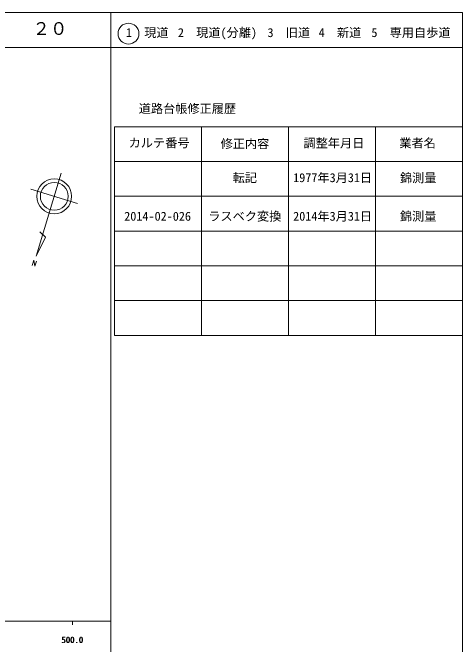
# Model space of a CAD drawing. Units: millimetres, scale not verified. Extents: x 61214 to 701214, y 6682 to 366682.
# Drawn here: x 571964 to 701214, y 185039 to 366682 of the extents above; entities that cross this region are included whole.
import ezdxf
from ezdxf.enums import TextEntityAlignment as Align

# ---------------------------------------------------------------- set-up
doc = ezdxf.new("R2010")
doc.units = ezdxf.units.MM
doc.header["$LTSCALE"] = 1000
doc.layers.add('S-SUV', color=7, linetype='Continuous', lineweight=13)
doc.styles.add('ＭＳ ゴシック', font='')
doc.styles.get('ＭＳ ゴシック').set_extended_font_data('MS Gothic')

msp = doc.modelspace()

# ---------------------------------------------------------------- linework, layer by layer
at = {"layer": 'S-SUV'}
for p, q in [((701214, 366682), (61214, 366682)), ((600214, 366682), (600214, 356682)), ((701214, 6682), (701214, 366682)), ((61214, 356682), (701214, 356682)), ((600214, 6682), (600214, 356682)), ((601214, 333878), (601214, 273878)), ((601214, 333878), (701214, 333878)), ((626214, 333878), (626214, 273878)), ((651214, 333878), (651214, 273878)), ((676214, 333878), (676214, 273878)), ((601214, 323878), (701214, 323878)), ((578735, 296629), (585947, 320566)), ((577225, 315883), (590630, 311844)), ((601214, 313878), (701214, 313878)), ((581423, 302085), (579797, 303620)), ((601214, 303878), (701214, 303878)), ((578735, 296629), (581423, 302085)), ((578012, 295492), (577573, 294006)), ((578332, 293779), (578012, 295492)), ((578777, 295257), (578332, 293779)), ((601214, 293878), (701214, 293878)), ((601214, 283878), (701214, 283878)), ((601214, 273878), (701214, 273878)), ((61214, 191682), (600214, 191682)), ((589214, 191682), (589214, 190682))]:
    msp.add_line(p, q, dxfattribs=at)
for centre, radius in [((605245, 360640), 3000), ((583927, 313864), 5000), ((583927, 313864), 4000)]:
    msp.add_circle(centre, radius, dxfattribs=at)

# ---------------------------------------------------------------- texts
at = {"layer": 'S-SUV', "style": 'ＭＳ ゴシック'}
for s, height, p in [('２０', 3666, (577711, 359182)), ('1\u3000現道', 2566, (604537, 358890)), ('2\u3000現道(分離)', 2566, (619458, 358890)), ('3\u3000旧道', 2566, (645210, 358890)), ('4\u3000新道', 2566, (659913, 358890)), ('5\u3000専用自歩道', 2566, (675067, 358890)), ('道路台帳修正履歴', 2566, (608182, 337045)), ('カルテ番号', 2566, (605304, 327209)), ('修正内容', 2566, (631723, 326954)), ('調整年月日', 2566, (655553, 327128)), ('業者名', 2566, (683099, 327128)), ('転記', 2566, (635189, 317177)), ('1977年3月31日', 2566, (652578, 317177)), ('錦測量', 2566, (683259, 317120)), ('2014-02-026', 2566, (604026, 306087)), ('ラスベク変換', 2566, (628189, 306087)), ('2014年3月31日', 2566, (652578, 306087)), ('錦測量', 2566, (683259, 306087)), ('500.0', 1833, (585933, 184876)), ('500.0', 1833, (586089, 184877))]:
    msp.add_text(s, height=height, dxfattribs=at).set_placement(p, align=Align.BOTTOM_LEFT)

doc.saveas('drawing.dxf')
